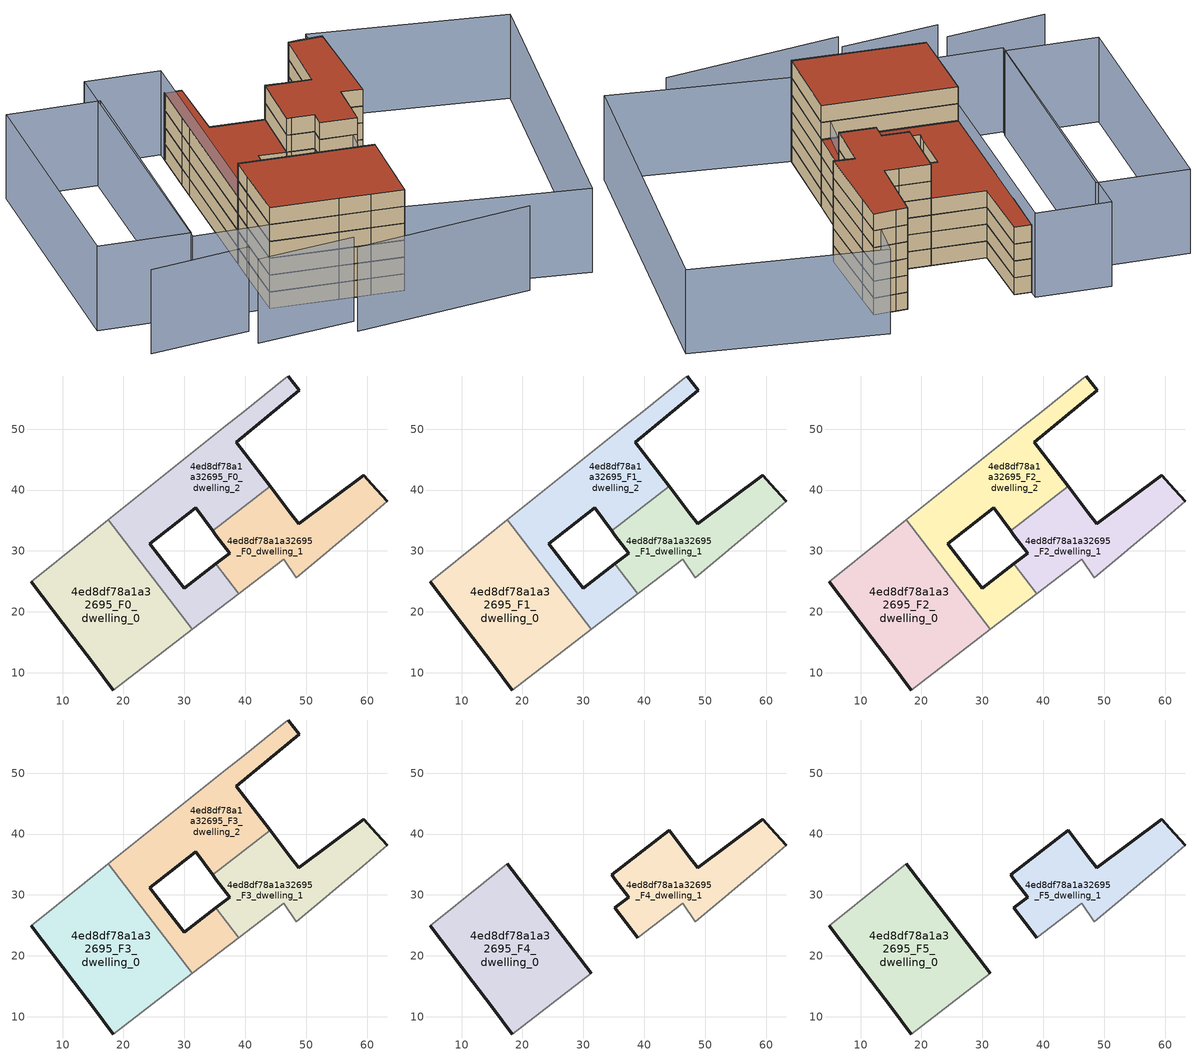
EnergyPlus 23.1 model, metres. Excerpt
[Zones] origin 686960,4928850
4ed8df78a1a32695_F0_dwelling_0
 floor ground (EU_floor_Construction): 31.32,17.11 17.51,35.08 13.68,32 4.88,24.93 11.81,15.78 15.03,11.54 18.35,7.16 z0
 wall outside (EU_wall_Construction): 18.35,7.16 15.03,11.54 11.81,15.78 4.88,24.93 z0:3
 wall adiabatic (EU_wall_Construction): 4.88,24.93 13.68,32 17.51,35.08 / 31.32,17.11 18.35,7.16 z0:3
 wall to 4ed8df78a1a32695_F0_dwelling_2 (EU_wall_Construction): 17.51,35.08 31.32,17.11 z0:3
4ed8df78a1a32695_F0_dwelling_1
 floor ground (EU_floor_Construction): 59.29,34.73 63.31,38.17 60.76,40.97 59.44,42.42 48.82,34.45 47.35,36.36 44.1,40.58 34.65,33.32 35.18,32.61 37.43,29.64 35.16,27.89 38.95,22.96 46.32,28.61 48.42,25.63 z0
 wall outside (EU_wall_Construction): 35.16,27.89 37.43,29.64 35.18,32.61 34.65,33.32 / 44.1,40.58 47.35,36.36 48.82,34.45 59.44,42.42 60.76,40.97 63.31,38.17 z0:3
 wall adiabatic (EU_wall_Construction): 63.31,38.17 59.29,34.73 48.42,25.63 46.32,28.61 38.95,22.96 z0:3
 wall to 4ed8df78a1a32695_F0_dwelling_2 (EU_wall_Construction): 38.95,22.96 35.16,27.89 / 34.65,33.32 44.1,40.58 z0:3
4ed8df78a1a32695_F0_dwelling_2
 floor ground (EU_floor_Construction): 38.95,22.96 35.16,27.89 29.95,23.87 27.12,27.54 24.3,31.2 25.78,32.34 31.91,37.05 34.65,33.32 44.1,40.58 38.5,47.88 48.87,56.42 47.08,58.72 46.69,58.41 39.72,52.88 36.77,50.53 17.51,35.08 31.32,17.11 z0
 wall outside (EU_wall_Construction): 47.08,58.72 48.87,56.42 38.5,47.88 44.1,40.58 / 34.65,33.32 31.91,37.05 25.78,32.34 24.3,31.2 27.12,27.54 29.95,23.87 35.16,27.89 z0:3
 wall adiabatic (EU_wall_Construction): 38.95,22.96 31.32,17.11 / 17.51,35.08 36.77,50.53 39.72,52.88 46.69,58.41 47.08,58.72 z0:3
4ed8df78a1a32695_F1_dwelling_0
 floor to 4ed8df78a1a32695_F0_dwelling_0 (EU_floor_Construction): 31.32,17.11 17.51,35.08 13.68,32 4.88,24.93 11.81,15.78 15.03,11.54 18.35,7.16 z3
 wall outside (EU_wall_Construction): 18.35,7.16 15.03,11.54 11.81,15.78 4.88,24.93 z3:6
 wall adiabatic (EU_wall_Construction): 4.88,24.93 13.68,32 17.51,35.08 / 31.32,17.11 18.35,7.16 z3:6
 wall to 4ed8df78a1a32695_F1_dwelling_2 (EU_wall_Construction): 17.51,35.08 31.32,17.11 z3:6
4ed8df78a1a32695_F1_dwelling_1
 floor to 4ed8df78a1a32695_F0_dwelling_1 (EU_floor_Construction): 59.29,34.73 63.31,38.17 60.76,40.97 59.44,42.42 48.82,34.45 47.35,36.36 44.1,40.58 34.65,33.32 35.18,32.61 37.43,29.64 35.16,27.89 38.95,22.96 46.32,28.61 48.42,25.63 z3
 wall outside (EU_wall_Construction): 35.16,27.89 37.43,29.64 35.18,32.61 34.65,33.32 / 44.1,40.58 47.35,36.36 48.82,34.45 59.44,42.42 60.76,40.97 63.31,38.17 z3:6
 wall adiabatic (EU_wall_Construction): 63.31,38.17 59.29,34.73 48.42,25.63 46.32,28.61 38.95,22.96 z3:6
 wall to 4ed8df78a1a32695_F1_dwelling_2 (EU_wall_Construction): 38.95,22.96 35.16,27.89 / 34.65,33.32 44.1,40.58 z3:6
4ed8df78a1a32695_F1_dwelling_2
 floor to 4ed8df78a1a32695_F0_dwelling_2 (EU_floor_Construction): 38.95,22.96 35.16,27.89 29.95,23.87 27.12,27.54 24.3,31.2 25.78,32.34 31.91,37.05 34.65,33.32 44.1,40.58 38.5,47.88 48.87,56.42 47.08,58.72 46.69,58.41 39.72,52.88 36.77,50.53 17.51,35.08 31.32,17.11 z3
 wall outside (EU_wall_Construction): 47.08,58.72 48.87,56.42 38.5,47.88 44.1,40.58 / 34.65,33.32 31.91,37.05 25.78,32.34 24.3,31.2 27.12,27.54 29.95,23.87 35.16,27.89 z3:6
 wall adiabatic (EU_wall_Construction): 38.95,22.96 31.32,17.11 / 17.51,35.08 36.77,50.53 39.72,52.88 46.69,58.41 47.08,58.72 z3:6
4ed8df78a1a32695_F2_dwelling_0
 floor to 4ed8df78a1a32695_F1_dwelling_0 (EU_floor_Construction): 31.32,17.11 17.51,35.08 13.68,32 4.88,24.93 11.81,15.78 15.03,11.54 18.35,7.16 z6
 wall outside (EU_wall_Construction): 18.35,7.16 15.03,11.54 11.81,15.78 4.88,24.93 z6:9
 wall adiabatic (EU_wall_Construction): 4.88,24.93 13.68,32 17.51,35.08 / 31.32,17.11 18.35,7.16 z6:9
 wall to 4ed8df78a1a32695_F2_dwelling_2 (EU_wall_Construction): 17.51,35.08 31.32,17.11 z6:9
4ed8df78a1a32695_F2_dwelling_1
 floor to 4ed8df78a1a32695_F1_dwelling_1 (EU_floor_Construction): 59.29,34.73 63.31,38.17 60.76,40.97 59.44,42.42 48.82,34.45 47.35,36.36 44.1,40.58 34.65,33.32 35.18,32.61 37.43,29.64 35.16,27.89 38.95,22.96 46.32,28.61 48.42,25.63 z6
 wall outside (EU_wall_Construction): 35.16,27.89 37.43,29.64 35.18,32.61 34.65,33.32 / 44.1,40.58 47.35,36.36 48.82,34.45 59.44,42.42 60.76,40.97 63.31,38.17 z6:9
 wall adiabatic (EU_wall_Construction): 63.31,38.17 59.29,34.73 48.42,25.63 46.32,28.61 38.95,22.96 z6:9
 wall to 4ed8df78a1a32695_F2_dwelling_2 (EU_wall_Construction): 38.95,22.96 35.16,27.89 / 34.65,33.32 44.1,40.58 z6:9
4ed8df78a1a32695_F2_dwelling_2
 floor to 4ed8df78a1a32695_F1_dwelling_2 (EU_floor_Construction): 38.95,22.96 35.16,27.89 29.95,23.87 27.12,27.54 24.3,31.2 25.78,32.34 31.91,37.05 34.65,33.32 44.1,40.58 38.5,47.88 48.87,56.42 47.08,58.72 46.69,58.41 39.72,52.88 36.77,50.53 17.51,35.08 31.32,17.11 z6
 wall outside (EU_wall_Construction): 47.08,58.72 48.87,56.42 38.5,47.88 44.1,40.58 / 34.65,33.32 31.91,37.05 25.78,32.34 24.3,31.2 27.12,27.54 29.95,23.87 35.16,27.89 z6:9
 wall adiabatic (EU_wall_Construction): 38.95,22.96 31.32,17.11 / 17.51,35.08 36.77,50.53 39.72,52.88 46.69,58.41 47.08,58.72 z6:9
4ed8df78a1a32695_F3_dwelling_0
 floor to 4ed8df78a1a32695_F2_dwelling_0 (EU_floor_Construction): 31.32,17.11 17.51,35.08 13.68,32 4.88,24.93 11.81,15.78 15.03,11.54 18.35,7.16 z9
 wall outside (EU_wall_Construction): 18.35,7.16 15.03,11.54 11.81,15.78 4.88,24.93 z9:12
 wall adiabatic (EU_wall_Construction): 4.88,24.93 13.68,32 17.51,35.08 / 31.32,17.11 18.35,7.16 z9:12
 wall to 4ed8df78a1a32695_F3_dwelling_2 (EU_wall_Construction): 17.51,35.08 31.32,17.11 z9:12
4ed8df78a1a32695_F3_dwelling_1
 floor to 4ed8df78a1a32695_F2_dwelling_1 (EU_floor_Construction): 59.29,34.73 63.31,38.17 60.76,40.97 59.44,42.42 48.82,34.45 47.35,36.36 44.1,40.58 34.65,33.32 35.18,32.61 37.43,29.64 35.16,27.89 38.95,22.96 46.32,28.61 48.42,25.63 z9
 wall outside (EU_wall_Construction): 35.16,27.89 37.43,29.64 35.18,32.61 34.65,33.32 / 44.1,40.58 47.35,36.36 48.82,34.45 59.44,42.42 60.76,40.97 63.31,38.17 z9:12
 wall adiabatic (EU_wall_Construction): 63.31,38.17 59.29,34.73 48.42,25.63 46.32,28.61 38.95,22.96 z9:12
 wall to 4ed8df78a1a32695_F3_dwelling_2 (EU_wall_Construction): 38.95,22.96 35.16,27.89 / 34.65,33.32 44.1,40.58 z9:12
4ed8df78a1a32695_F3_dwelling_2
 floor to 4ed8df78a1a32695_F2_dwelling_2 (EU_floor_Construction): 38.95,22.96 35.16,27.89 29.95,23.87 27.12,27.54 24.3,31.2 25.78,32.34 31.91,37.05 34.65,33.32 44.1,40.58 38.5,47.88 48.87,56.42 47.08,58.72 46.69,58.41 39.72,52.88 36.77,50.53 17.51,35.08 31.32,17.11 z9
 wall outside (EU_wall_Construction): 47.08,58.72 48.87,56.42 38.5,47.88 44.1,40.58 / 34.65,33.32 31.91,37.05 25.78,32.34 24.3,31.2 27.12,27.54 29.95,23.87 35.16,27.89 z9:12
 wall adiabatic (EU_wall_Construction): 38.95,22.96 31.32,17.11 / 17.51,35.08 36.77,50.53 39.72,52.88 46.69,58.41 47.08,58.72 z9:12
 roof outside (EU_roof_Construction): 47.08,58.72 48.87,56.42 38.5,47.88 44.1,40.58 34.65,33.32 31.91,37.05 25.78,32.34 24.3,31.2 27.12,27.54 29.95,23.87 35.16,27.89 38.95,22.96 31.32,17.11 17.51,35.08 36.77,50.53 39.72,52.88 46.69,58.41 z12
4ed8df78a1a32695_F4_dwelling_0
 floor to 4ed8df78a1a32695_F3_dwelling_0 (EU_floor_Construction): 31.32,17.11 17.51,35.08 13.68,32 4.88,24.93 11.81,15.78 15.03,11.54 18.35,7.16 z12
 wall outside (EU_wall_Construction): 17.51,35.08 31.32,17.11 / 18.35,7.16 15.03,11.54 11.81,15.78 4.88,24.93 z12:15
 wall adiabatic (EU_wall_Construction): 4.88,24.93 13.68,32 17.51,35.08 / 31.32,17.11 18.35,7.16 z12:15
4ed8df78a1a32695_F4_dwelling_1
 floor to 4ed8df78a1a32695_F3_dwelling_1 (EU_floor_Construction): 59.29,34.73 63.31,38.17 60.76,40.97 59.44,42.42 48.82,34.45 47.35,36.36 44.1,40.58 34.65,33.32 35.18,32.61 37.43,29.64 35.16,27.89 38.95,22.96 46.32,28.61 48.42,25.63 z12
 wall outside (EU_wall_Construction): 38.95,22.96 35.16,27.89 37.43,29.64 35.18,32.61 34.65,33.32 44.1,40.58 47.35,36.36 48.82,34.45 59.44,42.42 60.76,40.97 63.31,38.17 z12:15
 wall adiabatic (EU_wall_Construction): 63.31,38.17 59.29,34.73 48.42,25.63 46.32,28.61 38.95,22.96 z12:15
4ed8df78a1a32695_F5_dwelling_0
 floor to 4ed8df78a1a32695_F4_dwelling_0 (EU_floor_Construction): 31.32,17.11 17.51,35.08 13.68,32 4.88,24.93 11.81,15.78 15.03,11.54 18.35,7.16 z15
 wall outside (EU_wall_Construction): 17.51,35.08 31.32,17.11 / 18.35,7.16 15.03,11.54 11.81,15.78 4.88,24.93 z15:18
 wall adiabatic (EU_wall_Construction): 4.88,24.93 13.68,32 17.51,35.08 / 31.32,17.11 18.35,7.16 z15:18
 roof outside (EU_roof_Construction): 17.51,35.08 31.32,17.11 18.35,7.16 15.03,11.54 11.81,15.78 4.88,24.93 13.68,32 z18
4ed8df78a1a32695_F5_dwelling_1
 floor to 4ed8df78a1a32695_F4_dwelling_1 (EU_floor_Construction): 59.29,34.73 63.31,38.17 60.76,40.97 59.44,42.42 48.82,34.45 47.35,36.36 44.1,40.58 34.65,33.32 35.18,32.61 37.43,29.64 35.16,27.89 38.95,22.96 46.32,28.61 48.42,25.63 z15
 wall outside (EU_wall_Construction): 38.95,22.96 35.16,27.89 37.43,29.64 35.18,32.61 34.65,33.32 44.1,40.58 47.35,36.36 48.82,34.45 59.44,42.42 60.76,40.97 63.31,38.17 z15:18
 wall adiabatic (EU_wall_Construction): 63.31,38.17 59.29,34.73 48.42,25.63 46.32,28.61 38.95,22.96 z15:18
 roof outside (EU_roof_Construction): 60.76,40.97 63.31,38.17 59.29,34.73 48.42,25.63 46.32,28.61 38.95,22.96 35.16,27.89 37.43,29.64 35.18,32.61 34.65,33.32 44.1,40.58 47.35,36.36 48.82,34.45 59.44,42.42 z18
shading: 2.56,9.17 25.54,-11.27 / -6.88,22.37 5.57,10.94 / -16.26,36.93 -3.48,25.28 / 86.36,15.06 34.79,-18.28 / 34.79,-18.28 16.81,9.54 / 16.81,9.54 68.38,42.87 / 68.38,42.87 86.36,15.06 / 48.53,59.86 4.88,24.93 / 4.88,24.93 -3.07,34.87 / -3.07,34.87 40.58,69.8 / 40.58,69.8 48.53,59.86 / 35.33,65.13 -2.11,35.52 / -2.11,35.52 -11.79,47.77 / -11.79,47.77 25.65,77.37 / 25.65,77.37 35.33,65.13 z0:15
[Building]
EU S2 Campaign: North Axis=0; Terrain=City; Solar Distribution=FullExterior
[Site:Location]
Bologna: Latitude=44.5; Longitude=11.25; Time Zone=1; Elevation=37
[SizingPeriod:WeatherFileDays]
AnnualSizingPeriod: Begin Month=1; Begin Day of Month=1; End Month=12; End Day of Month=31; Day of Week for Start Day=Monday; Use Weather File Daylight Saving Period=No; Use Weather File Rain and Snow Indicators=No
[MATERIAL]
EU_InternalMass_Material: Roughness=MediumRough; Thickness=0.1; Conductivity=1; Density=1800; Specific Heat=900; Thermal Absorptance=0.9; Solar Absorptance=0.7; Visible Absorptance=0.7
[MATERIAL:NOMASS] Roughness=MediumRough; Thermal Absorptance=0.9; Solar Absorptance=0.7; Visible Absorptance=0.7
Name | Thermal Resistance
EU_wall_NoMass | 0.905828
EU_roof_NoMass | 0.37593
EU_floor_NoMass | 0.67114
[CONSTRUCTION]
EU_wall_Construction: EU_wall_NoMass
EU_roof_Construction: EU_roof_NoMass
EU_floor_Construction: EU_floor_NoMass
EU_InternalMass_Construction: EU_InternalMass_Material
[ZONE] Type=1; Multiplier=1; Ceiling Height=autocalculate; Floor Area=autocalculate; Part of Total Floor Area=Yes
Name | Volume
4ed8df78a1a32695_F0_dwelling_0; 4ed8df78a1a32695_F1_dwelling_0; 4ed8df78a1a32695_F2_dwelling_0; 4ed8df78a1a32695_F3_dwelling_0; 4ed8df78a1a32695_F4_dwelling_0; 4ed8df78a1a32695_F5_dwelling_0 | 1097.44
4ed8df78a1a32695_F0_dwelling_1; 4ed8df78a1a32695_F1_dwelling_1; 4ed8df78a1a32695_F2_dwelling_1; 4ed8df78a1a32695_F3_dwelling_1; 4ed8df78a1a32695_F4_dwelling_1; 4ed8df78a1a32695_F5_dwelling_1 | 750.639
4ed8df78a1a32695_F0_dwelling_2 | 1097.52
4ed8df78a1a32695_F1_dwelling_2; 4ed8df78a1a32695_F2_dwelling_2; 4ed8df78a1a32695_F3_dwelling_2 | 1097.51
[INTERNALMASS] Construction=EU_InternalMass_Construction
Name | Zone or ZoneList | Surface Area
4ed8df78a1a32695_F0_dwelling_0_EU_InternalMass | 4ed8df78a1a32695_F0_dwelling_0 | 365.814
4ed8df78a1a32695_F0_dwelling_1_EU_InternalMass | 4ed8df78a1a32695_F0_dwelling_1 | 250.212
4ed8df78a1a32695_F0_dwelling_2_EU_InternalMass | 4ed8df78a1a32695_F0_dwelling_2 | 365.838
4ed8df78a1a32695_F1_dwelling_0_EU_InternalMass | 4ed8df78a1a32695_F1_dwelling_0 | 365.814
4ed8df78a1a32695_F1_dwelling_1_EU_InternalMass | 4ed8df78a1a32695_F1_dwelling_1 | 250.212
4ed8df78a1a32695_F1_dwelling_2_EU_InternalMass | 4ed8df78a1a32695_F1_dwelling_2 | 365.838
4ed8df78a1a32695_F2_dwelling_0_EU_InternalMass | 4ed8df78a1a32695_F2_dwelling_0 | 365.814
4ed8df78a1a32695_F2_dwelling_1_EU_InternalMass | 4ed8df78a1a32695_F2_dwelling_1 | 250.212
4ed8df78a1a32695_F2_dwelling_2_EU_InternalMass | 4ed8df78a1a32695_F2_dwelling_2 | 365.838
4ed8df78a1a32695_F3_dwelling_0_EU_InternalMass | 4ed8df78a1a32695_F3_dwelling_0 | 365.814
4ed8df78a1a32695_F3_dwelling_1_EU_InternalMass | 4ed8df78a1a32695_F3_dwelling_1 | 250.212
4ed8df78a1a32695_F3_dwelling_2_EU_InternalMass | 4ed8df78a1a32695_F3_dwelling_2 | 365.838
4ed8df78a1a32695_F4_dwelling_0_EU_InternalMass | 4ed8df78a1a32695_F4_dwelling_0 | 490.926
4ed8df78a1a32695_F4_dwelling_1_EU_InternalMass | 4ed8df78a1a32695_F4_dwelling_1 | 490.934
4ed8df78a1a32695_F5_dwelling_0_EU_InternalMass | 4ed8df78a1a32695_F5_dwelling_0 | 490.926
4ed8df78a1a32695_F5_dwelling_1_EU_InternalMass | 4ed8df78a1a32695_F5_dwelling_1 | 490.934
[OTHEREQUIPMENT] Fuel Type=Electricity; Design Level Calculation Method=Watts/Area; Power per Zone Floor Area=1; Fraction Latent=0; Fraction Radiant=0; Fraction Lost=0; Carbon Dioxide Generation Rate=0; EndUse Subcategory=EU_Step8_InternalGains
Name | Zone or ZoneList or Space or SpaceList | Schedule
EU_Step8_InternalGain_4ed8df78a1a32695_F0_dwelling_0_f000 | 4ed8df78a1a32695_F0_dwelling_0 | EU_Step8_GainSchedule_4ed8df78a1a32695_F0_dwelling_0_f000
EU_Step8_InternalGain_4ed8df78a1a32695_F0_dwelling_1_f000 | 4ed8df78a1a32695_F0_dwelling_1 | EU_Step8_GainSchedule_4ed8df78a1a32695_F0_dwelling_1_f000
EU_Step8_InternalGain_4ed8df78a1a32695_F0_dwelling_2_f000 | 4ed8df78a1a32695_F0_dwelling_2 | EU_Step8_GainSchedule_4ed8df78a1a32695_F0_dwelling_2_f000
EU_Step8_InternalGain_4ed8df78a1a32695_F1_dwelling_0_f000 | 4ed8df78a1a32695_F1_dwelling_0 | EU_Step8_GainSchedule_4ed8df78a1a32695_F1_dwelling_0_f000
EU_Step8_InternalGain_4ed8df78a1a32695_F1_dwelling_1_f000 | 4ed8df78a1a32695_F1_dwelling_1 | EU_Step8_GainSchedule_4ed8df78a1a32695_F1_dwelling_1_f000
EU_Step8_InternalGain_4ed8df78a1a32695_F1_dwelling_2_f000 | 4ed8df78a1a32695_F1_dwelling_2 | EU_Step8_GainSchedule_4ed8df78a1a32695_F1_dwelling_2_f000
EU_Step8_InternalGain_4ed8df78a1a32695_F2_dwelling_0_f000 | 4ed8df78a1a32695_F2_dwelling_0 | EU_Step8_GainSchedule_4ed8df78a1a32695_F2_dwelling_0_f000
EU_Step8_InternalGain_4ed8df78a1a32695_F2_dwelling_1_f000 | 4ed8df78a1a32695_F2_dwelling_1 | EU_Step8_GainSchedule_4ed8df78a1a32695_F2_dwelling_1_f000
EU_Step8_InternalGain_4ed8df78a1a32695_F2_dwelling_2_f000 | 4ed8df78a1a32695_F2_dwelling_2 | EU_Step8_GainSchedule_4ed8df78a1a32695_F2_dwelling_2_f000
EU_Step8_InternalGain_4ed8df78a1a32695_F3_dwelling_0_f000 | 4ed8df78a1a32695_F3_dwelling_0 | EU_Step8_GainSchedule_4ed8df78a1a32695_F3_dwelling_0_f000
EU_Step8_InternalGain_4ed8df78a1a32695_F3_dwelling_1_f000 | 4ed8df78a1a32695_F3_dwelling_1 | EU_Step8_GainSchedule_4ed8df78a1a32695_F3_dwelling_1_f000
EU_Step8_InternalGain_4ed8df78a1a32695_F3_dwelling_2_f000 | 4ed8df78a1a32695_F3_dwelling_2 | EU_Step8_GainSchedule_4ed8df78a1a32695_F3_dwelling_2_f000
EU_Step8_InternalGain_4ed8df78a1a32695_F4_dwelling_0_f000 | 4ed8df78a1a32695_F4_dwelling_0 | EU_Step8_GainSchedule_4ed8df78a1a32695_F4_dwelling_0_f000
EU_Step8_InternalGain_4ed8df78a1a32695_F4_dwelling_1_f000 | 4ed8df78a1a32695_F4_dwelling_1 | EU_Step8_GainSchedule_4ed8df78a1a32695_F4_dwelling_1_f000
EU_Step8_InternalGain_4ed8df78a1a32695_F5_dwelling_0_f000 | 4ed8df78a1a32695_F5_dwelling_0 | EU_Step8_GainSchedule_4ed8df78a1a32695_F5_dwelling_0_f000
EU_Step8_InternalGain_4ed8df78a1a32695_F5_dwelling_1_f000 | 4ed8df78a1a32695_F5_dwelling_1 | EU_Step8_GainSchedule_4ed8df78a1a32695_F5_dwelling_1_f000
[ZONEVENTILATION:DESIGNFLOWRATE] Schedule=EU_AlwaysOn; Design Flow Rate Calculation Method=AirChanges/Hour; Air Changes per Hour=0.73129; Ventilation Type=Natural; Fan Pressure Rise=0; Fan Total Efficiency=1; Constant Term Coefficient=1; Temperature Term Coefficient=0; Velocity Term Coefficient=0; Velocity Squared Term Coefficient=0; Minimum Indoor Temperature=-100; Maximum Indoor Temperature=100; Delta Temperature=-100; Minimum Outdoor Temperature=-100; Maximum Outdoor Temperature=100; Maximum Wind Speed=40
Name | Zone or ZoneList or Space or SpaceList
EU_ConstantAir_4ed8df78a1a32695_F0_dwelling_0 | 4ed8df78a1a32695_F0_dwelling_0
EU_ConstantAir_4ed8df78a1a32695_F0_dwelling_1 | 4ed8df78a1a32695_F0_dwelling_1
EU_ConstantAir_4ed8df78a1a32695_F0_dwelling_2 | 4ed8df78a1a32695_F0_dwelling_2
EU_ConstantAir_4ed8df78a1a32695_F1_dwelling_0 | 4ed8df78a1a32695_F1_dwelling_0
EU_ConstantAir_4ed8df78a1a32695_F1_dwelling_1 | 4ed8df78a1a32695_F1_dwelling_1
EU_ConstantAir_4ed8df78a1a32695_F1_dwelling_2 | 4ed8df78a1a32695_F1_dwelling_2
EU_ConstantAir_4ed8df78a1a32695_F2_dwelling_0 | 4ed8df78a1a32695_F2_dwelling_0
EU_ConstantAir_4ed8df78a1a32695_F2_dwelling_1 | 4ed8df78a1a32695_F2_dwelling_1
EU_ConstantAir_4ed8df78a1a32695_F2_dwelling_2 | 4ed8df78a1a32695_F2_dwelling_2
EU_ConstantAir_4ed8df78a1a32695_F3_dwelling_0 | 4ed8df78a1a32695_F3_dwelling_0
EU_ConstantAir_4ed8df78a1a32695_F3_dwelling_1 | 4ed8df78a1a32695_F3_dwelling_1
EU_ConstantAir_4ed8df78a1a32695_F3_dwelling_2 | 4ed8df78a1a32695_F3_dwelling_2
EU_ConstantAir_4ed8df78a1a32695_F4_dwelling_0 | 4ed8df78a1a32695_F4_dwelling_0
EU_ConstantAir_4ed8df78a1a32695_F4_dwelling_1 | 4ed8df78a1a32695_F4_dwelling_1
EU_ConstantAir_4ed8df78a1a32695_F5_dwelling_0 | 4ed8df78a1a32695_F5_dwelling_0
EU_ConstantAir_4ed8df78a1a32695_F5_dwelling_1 | 4ed8df78a1a32695_F5_dwelling_1
[HVACTEMPLATE:THERMOSTAT] Constant Heating Setpoint=20; Constant Cooling Setpoint=50
EU_HeatOnly_4ed8df78a1a32695_F0_dwelling_0; EU_HeatOnly_4ed8df78a1a32695_F0_dwelling_1; EU_HeatOnly_4ed8df78a1a32695_F0_dwelling_2; EU_HeatOnly_4ed8df78a1a32695_F1_dwelling_0; EU_HeatOnly_4ed8df78a1a32695_F1_dwelling_1; EU_HeatOnly_4ed8df78a1a32695_F1_dwelling_2; EU_HeatOnly_4ed8df78a1a32695_F2_dwelling_0; EU_HeatOnly_4ed8df78a1a32695_F2_dwelling_1; EU_HeatOnly_4ed8df78a1a32695_F2_dwelling_2; EU_HeatOnly_4ed8df78a1a32695_F3_dwelling_0; EU_HeatOnly_4ed8df78a1a32695_F3_dwelling_1; EU_HeatOnly_4ed8df78a1a32695_F3_dwelling_2; EU_HeatOnly_4ed8df78a1a32695_F4_dwelling_0; EU_HeatOnly_4ed8df78a1a32695_F4_dwelling_1; EU_HeatOnly_4ed8df78a1a32695_F5_dwelling_0; EU_HeatOnly_4ed8df78a1a32695_F5_dwelling_1
[HVACTEMPLATE:ZONE:IDEALLOADSAIRSYSTEM] System Availability Schedule=EU_AlwaysOn; Maximum Heating Supply Air Temperature=50; Minimum Cooling Supply Air Temperature=13; Maximum Heating Supply Air Humidity Ratio=0.0156; Minimum Cooling Supply Air Humidity Ratio=0.0077; Heating Limit=NoLimit; Cooling Limit=NoLimit; Heating Availability Schedule=EU_AlwaysOn; Cooling Availability Schedule=EU_CoolingOff; Dehumidification Control Type=ConstantSensibleHeatRatio; Cooling Sensible Heat Ratio=0.7; Dehumidification Setpoint=60; Humidification Control Type=None; Humidification Setpoint=30; Outdoor Air Method=None; Outdoor Air Flow Rate per Person=0.00944; Outdoor Air Flow Rate per Zone Floor Area=0; Outdoor Air Flow Rate per Zone=0; Demand Controlled Ventilation Type=None; Outdoor Air Economizer Type=NoEconomizer; Heat Recovery Type=None; Sensible Heat Recovery Effectiveness=0.7; Latent Heat Recovery Effectiveness=0.65
Name | Template Thermostat
4ed8df78a1a32695_F0_dwelling_0 | EU_HeatOnly_4ed8df78a1a32695_F0_dwelling_0
4ed8df78a1a32695_F0_dwelling_1 | EU_HeatOnly_4ed8df78a1a32695_F0_dwelling_1
4ed8df78a1a32695_F0_dwelling_2 | EU_HeatOnly_4ed8df78a1a32695_F0_dwelling_2
4ed8df78a1a32695_F1_dwelling_0 | EU_HeatOnly_4ed8df78a1a32695_F1_dwelling_0
4ed8df78a1a32695_F1_dwelling_1 | EU_HeatOnly_4ed8df78a1a32695_F1_dwelling_1
4ed8df78a1a32695_F1_dwelling_2 | EU_HeatOnly_4ed8df78a1a32695_F1_dwelling_2
4ed8df78a1a32695_F2_dwelling_0 | EU_HeatOnly_4ed8df78a1a32695_F2_dwelling_0
4ed8df78a1a32695_F2_dwelling_1 | EU_HeatOnly_4ed8df78a1a32695_F2_dwelling_1
4ed8df78a1a32695_F2_dwelling_2 | EU_HeatOnly_4ed8df78a1a32695_F2_dwelling_2
4ed8df78a1a32695_F3_dwelling_0 | EU_HeatOnly_4ed8df78a1a32695_F3_dwelling_0
4ed8df78a1a32695_F3_dwelling_1 | EU_HeatOnly_4ed8df78a1a32695_F3_dwelling_1
4ed8df78a1a32695_F3_dwelling_2 | EU_HeatOnly_4ed8df78a1a32695_F3_dwelling_2
4ed8df78a1a32695_F4_dwelling_0 | EU_HeatOnly_4ed8df78a1a32695_F4_dwelling_0
4ed8df78a1a32695_F4_dwelling_1 | EU_HeatOnly_4ed8df78a1a32695_F4_dwelling_1
4ed8df78a1a32695_F5_dwelling_0 | EU_HeatOnly_4ed8df78a1a32695_F5_dwelling_0
4ed8df78a1a32695_F5_dwelling_1 | EU_HeatOnly_4ed8df78a1a32695_F5_dwelling_1
[SIZING:ZONE] Zone Cooling Design Supply Air Temperature Input Method=SupplyAirTemperature; Zone Cooling Design Supply Air Temperature=13; Zone Heating Design Supply Air Temperature Input Method=SupplyAirTemperature; Zone Heating Design Supply Air Temperature=50; Zone Cooling Design Supply Air Humidity Ratio=0.008; Zone Heating Design Supply Air Humidity Ratio=0.008; Cooling Design Air Flow Method=DesignDay; Cooling Design Air Flow Rate=0; Cooling Minimum Air Flow per Zone Floor Area=0.000762; Cooling Minimum Air Flow=0; Cooling Minimum Air Flow Fraction=0.2; Heating Design Air Flow Method=DesignDay; Heating Design Air Flow Rate=0; Heating Maximum Air Flow per Zone Floor Area=0.002032; Heating Maximum Air Flow=0.141576; Heating Maximum Air Flow Fraction=0.3; Account for Dedicated Outdoor Air System=No; Dedicated Outdoor Air System Control Strategy=NeutralSupplyAir; Dedicated Outdoor Air Low Setpoint Temperature for Design=autosize; Dedicated Outdoor Air High Setpoint Temperature for Design=autosize; Zone Load Sizing Method=Sensible Load Only No Latent Load; Zone Latent Cooling Design Supply Air Humidity Ratio Input Method=HumidityRatioDifference; Zone Cooling Design Supply Air Humidity Ratio Difference=0.005; Zone Latent Heating Design Supply Air Humidity Ratio Input Method=HumidityRatioDifference; Zone Humidification Design Supply Air Humidity Ratio Difference=0.005
4ed8df78a1a32695_F0_dwelling_0; 4ed8df78a1a32695_F0_dwelling_1; 4ed8df78a1a32695_F0_dwelling_2; 4ed8df78a1a32695_F1_dwelling_0; 4ed8df78a1a32695_F1_dwelling_1; 4ed8df78a1a32695_F1_dwelling_2; 4ed8df78a1a32695_F2_dwelling_0; 4ed8df78a1a32695_F2_dwelling_1; 4ed8df78a1a32695_F2_dwelling_2; 4ed8df78a1a32695_F3_dwelling_0; 4ed8df78a1a32695_F3_dwelling_1; 4ed8df78a1a32695_F3_dwelling_2; 4ed8df78a1a32695_F4_dwelling_0; 4ed8df78a1a32695_F4_dwelling_1; 4ed8df78a1a32695_F5_dwelling_0; 4ed8df78a1a32695_F5_dwelling_1
[SCHEDULE:CONSTANT]
Name | Hourly Value
EU_AlwaysOn | 1
EU_CoolingOff | 0
[SCHEDULE:FILE] Column Number=1; Rows to Skip at Top=0; Number of Hours of Data=8760; Column Separator=Comma; Interpolate to Timestep=No; Minutes per Item=60; Adjust Schedule for Daylight Savings=Yes
Name | File
EU_Step8_GainSchedule_4ed8df78a1a32695_F0_dwelling_0_f000 | ../../schedules/4ed8df78a1a32695/4ed8df78a1a32695_F0_dwelling_0_f000_gain.csv
EU_Step8_GainSchedule_4ed8df78a1a32695_F0_dwelling_1_f000 | ../../schedules/4ed8df78a1a32695/4ed8df78a1a32695_F0_dwelling_1_f000_gain.csv
EU_Step8_GainSchedule_4ed8df78a1a32695_F0_dwelling_2_f000 | ../../schedules/4ed8df78a1a32695/4ed8df78a1a32695_F0_dwelling_2_f000_gain.csv
EU_Step8_GainSchedule_4ed8df78a1a32695_F1_dwelling_0_f000 | ../../schedules/4ed8df78a1a32695/4ed8df78a1a32695_F1_dwelling_0_f000_gain.csv
EU_Step8_GainSchedule_4ed8df78a1a32695_F1_dwelling_1_f000 | ../../schedules/4ed8df78a1a32695/4ed8df78a1a32695_F1_dwelling_1_f000_gain.csv
EU_Step8_GainSchedule_4ed8df78a1a32695_F1_dwelling_2_f000 | ../../schedules/4ed8df78a1a32695/4ed8df78a1a32695_F1_dwelling_2_f000_gain.csv
EU_Step8_GainSchedule_4ed8df78a1a32695_F2_dwelling_0_f000 | ../../schedules/4ed8df78a1a32695/4ed8df78a1a32695_F2_dwelling_0_f000_gain.csv
EU_Step8_GainSchedule_4ed8df78a1a32695_F2_dwelling_1_f000 | ../../schedules/4ed8df78a1a32695/4ed8df78a1a32695_F2_dwelling_1_f000_gain.csv
EU_Step8_GainSchedule_4ed8df78a1a32695_F2_dwelling_2_f000 | ../../schedules/4ed8df78a1a32695/4ed8df78a1a32695_F2_dwelling_2_f000_gain.csv
EU_Step8_GainSchedule_4ed8df78a1a32695_F3_dwelling_0_f000 | ../../schedules/4ed8df78a1a32695/4ed8df78a1a32695_F3_dwelling_0_f000_gain.csv
EU_Step8_GainSchedule_4ed8df78a1a32695_F3_dwelling_1_f000 | ../../schedules/4ed8df78a1a32695/4ed8df78a1a32695_F3_dwelling_1_f000_gain.csv
EU_Step8_GainSchedule_4ed8df78a1a32695_F3_dwelling_2_f000 | ../../schedules/4ed8df78a1a32695/4ed8df78a1a32695_F3_dwelling_2_f000_gain.csv
EU_Step8_GainSchedule_4ed8df78a1a32695_F4_dwelling_0_f000 | ../../schedules/4ed8df78a1a32695/4ed8df78a1a32695_F4_dwelling_0_f000_gain.csv
EU_Step8_GainSchedule_4ed8df78a1a32695_F4_dwelling_1_f000 | ../../schedules/4ed8df78a1a32695/4ed8df78a1a32695_F4_dwelling_1_f000_gain.csv
EU_Step8_GainSchedule_4ed8df78a1a32695_F5_dwelling_0_f000 | ../../schedules/4ed8df78a1a32695/4ed8df78a1a32695_F5_dwelling_0_f000_gain.csv
EU_Step8_GainSchedule_4ed8df78a1a32695_F5_dwelling_1_f000 | ../../schedules/4ed8df78a1a32695/4ed8df78a1a32695_F5_dwelling_1_f000_gain.csv
